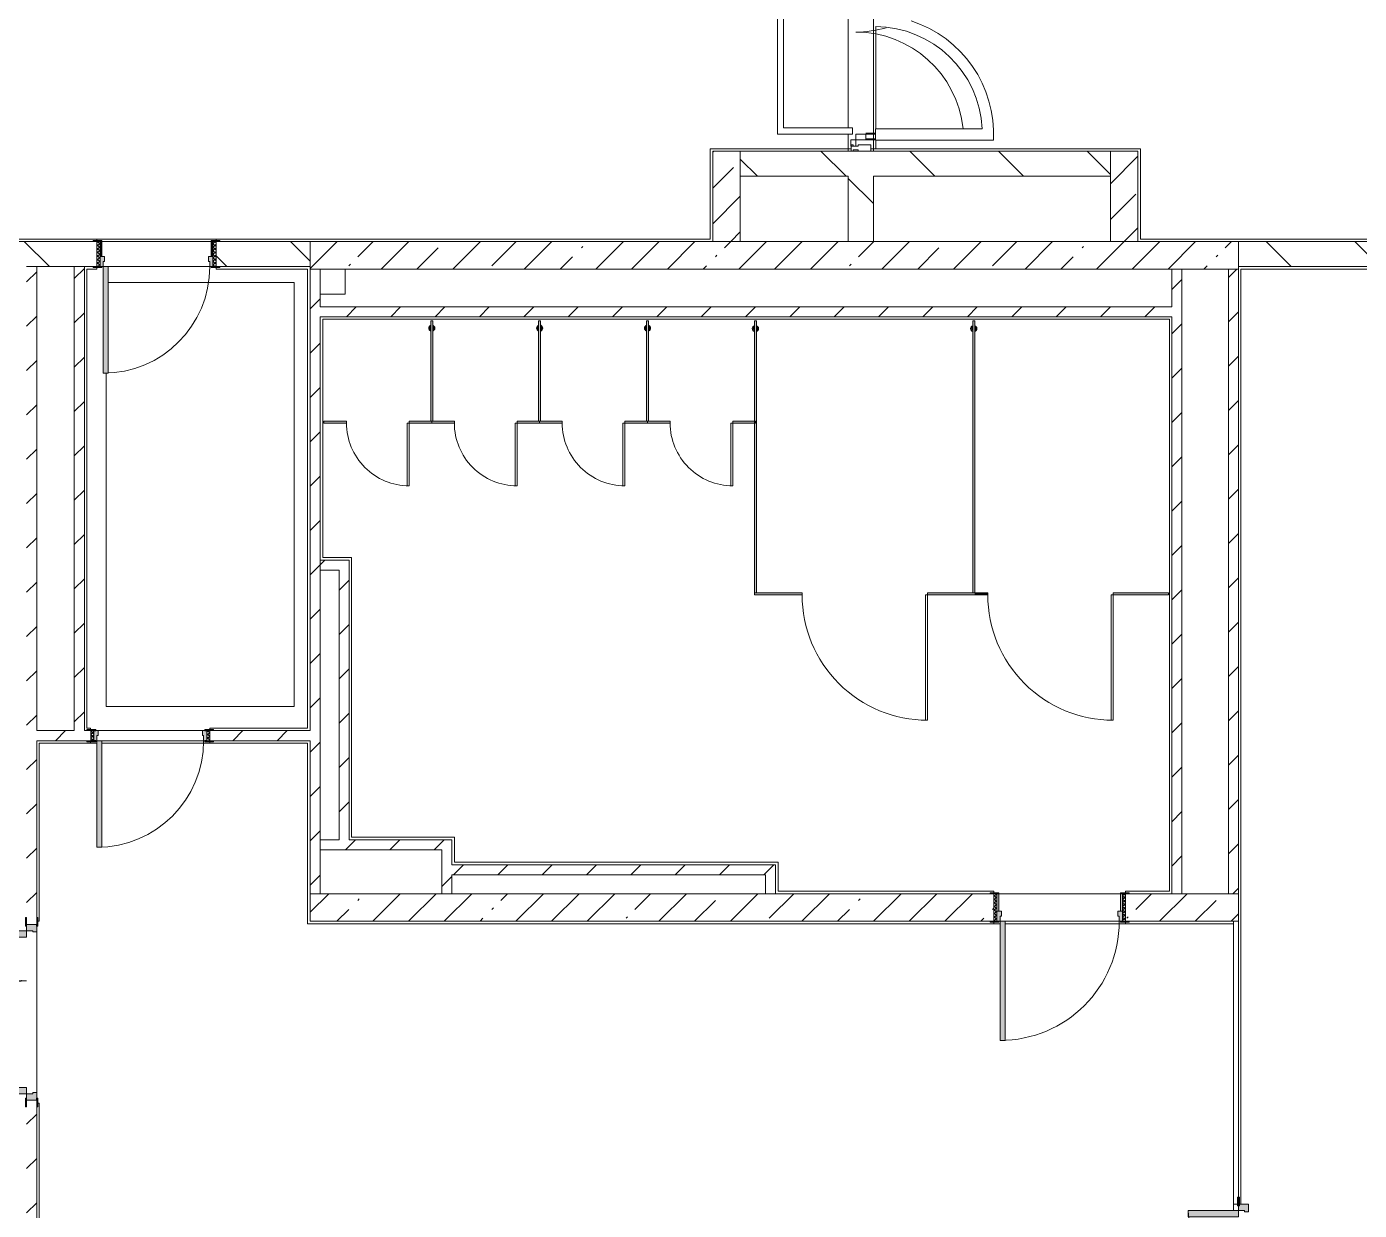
# Model space of a CAD drawing. Header units: millimetres. Extents: x -3724 to 231642, y -8553 to 29017.
# Drawn here: x 171654 to 182278, y 2875 to 12313 of the extents above; entities that cross this region are included whole.
import ezdxf

# ---------------------------------------------------------------- set-up
doc = ezdxf.new("R2010")
doc.units = ezdxf.units.MM
for name, color, linetype, lineweight in [('A-DETL-2', 7, 'Continuous', 5), ('A-DOOR-4', 7, 'Continuous', 5), ('A-GENM-1', 7, 'Continuous', 5), ('A-GLAZ-CWMG-2', 7, 'Continuous', 5), ('A-WALL', 7, 'Continuous', 9), ('I-WALL-3', 7, 'Continuous', 5)]:
    doc.layers.add(name, color=color, linetype=linetype, lineweight=lineweight)
for name, color, linetype, lineweight, true_color in [('A-DETL-GENF-5', 7, 'Continuous', 5, 0xaaaaaa), ('A-DOOR-2', 7, 'Continuous', 5, 0xaaaaaa), ('A-DOOR-3', 7, 'Continuous', 5, 0xe2e2e2), ('A-DOOR-FRAM-3', 7, 'Continuous', 5, 0xe2e2e2), ('A-DOOR-FRAM-4', 7, 'Continuous', 5, 0xaaaaaa), ('A-FLOR-1', 7, 'Continuous', 5, 0xaaaaaa), ('A-GENM-2', 7, 'Continuous', 5, 0xe2ddcd)]:
    doc.layers.add(name, color=color, linetype=linetype, lineweight=lineweight, true_color=true_color)
pattern_1 = [(45, (79704.28, 0), (-176.7767, 176.7767), [])]
pattern_2 = [(135, (79704.3, 0), (-353.5534, -353.5534), [])]
pattern_3 = [(45, (79704.28, 0), (-285.1231, 285.1231), []), (45, (79989.4, 0), (-285.1231, 285.1231), [504.031, -100.806, 16.764, -84.042])]

# ---------------------------------------------------------------- blocks, each defined once
blk = doc.blocks.new('110_Дверь_СКБ_1Ст_Внутренняя1 - Д-8 950x2100h_охрана-31784688-1_3_1_птичка')
at = {"layer": 'A-DOOR-2'}
h = blk.add_hatch(dxfattribs=at)
h.set_pattern_fill('FP_61', color=256, style=0, pattern_type=2)
h.set_pattern_definition([(135, (1826.41, 164.685), (-14.14214, -14.14214), []), (225, (1826.41, 164.685), (14.14214, -14.14214), [])])
h.paths.add_polyline_path([(487.5, 100), (462.5, 100), (462.5, -100), (487.5, -100)])
at = {"layer": 'A-DOOR-3'}
h = blk.add_hatch(color=256, dxfattribs=at)
h.paths.add_polyline_path([(-422.5, 100), (-437.5, 100), (-437.5, 20), (-402.5, 20), (-402.5, 60), (-412.5, 60), (-412.5, 100)])
h.paths.add_polyline_path([(462.5, 100), (437.5, 100), (437.5, 60), (427.5, 60), (427.5, 20), (462.5, 20)])
at = {"layer": 'A-DOOR-FRAM-3'}
for points in [[(397.5, 950), (397.5, 100), (437.5, 100), (437.5, 950)], [(-451.5, 108), (-492.5, 108), (-492.5, 100), (-422.5, 100), (-422.5, 108), (-442.5, 108)], [(462.5, 108), (447.5, 108), (447.5, 100), (517.5, 100), (517.5, 108), (467.5, 108)], [(-437.5, 20), (-437.5, -100), (-422.5, -100), (-422.5, 20)], [(447.5, 20), (447.5, -100), (462.5, -100), (462.5, 20)], [(-451.5, -100), (-492.5, -100), (-492.5, -108), (-422.5, -108), (-422.5, -100), (-437.5, -100)], [(487.5, -100), (447.5, -100), (447.5, -108), (517.5, -108), (517.5, -100)]]:
    blk.add_hatch(color=256, dxfattribs=at).paths.add_polyline_path(points)
at = {"layer": 'A-DOOR-FRAM-4'}
h = blk.add_hatch(dxfattribs=at)
h.set_pattern_fill('FP_62', color=256, style=0, pattern_type=2)
h.set_pattern_definition([(45, (-296.384, 164.685), (-14.1421, 14.1421), []), (135, (-296.384, 164.685), (-14.1421, -14.1421), [])])
h.paths.add_polyline_path([(-458.5, 100), (-462.5, 100), (-462.5, -100), (-437.5, -100), (-437.5, 100), (-451.5, 100)])
at = {"layer": 'A-DOOR-2'}
for p, q in [((437.5, 950), (397.5, 950)), ((397.5, 950), (397.5, 100)), ((437.5, 100), (437.5, 950)), ((397.5, 100), (437.5, 100))]:
    blk.add_line(p, q, dxfattribs=at)
blk.add_arc((437.5, 100), 850, 90, 180, dxfattribs=at)
at = {"layer": 'A-DOOR-FRAM-4'}
for p, q in [((-422.5, 108), (-492.5, 108)), ((-492.5, 108), (-492.5, 100)), ((-422.5, 100), (-422.5, 108)), ((517.5, 108), (447.5, 108)), ((447.5, 108), (447.5, 100)), ((517.5, 100), (517.5, 108)), ((-492.5, 100), (-422.5, 100)), ((-437.5, 100), (-462.5, 100)), ((-462.5, 100), (-462.5, -100)), ((-412.5, 100), (-437.5, 100)), ((-437.5, 100), (-437.5, 20)), ((-437.5, -100), (-437.5, 100)), ((-422.5, 100), (-437.5, 100)), ((-437.5, 100), (-437.5, 99)), ((-437.5, 99), (-422.5, 99)), ((-437.5, 20), (-402.5, 20)), ((-422.5, 20), (-437.5, 20)), ((-437.5, 20), (-437.5, -100)), ((-422.5, 99), (-422.5, 100)), ((-422.5, -100), (-422.5, 20)), ((-412.5, 60), (-412.5, 100)), ((-402.5, 60), (-412.5, 60)), ((-402.5, 20), (-402.5, 60)), ((437.5, 60), (427.5, 60)), ((427.5, 60), (427.5, 20)), ((427.5, 20), (462.5, 20)), ((437.5, 100), (437.5, 60)), ((462.5, 100), (437.5, 100)), ((462.5, 100), (447.5, 100)), ((447.5, 100), (447.5, 99)), ((447.5, 100), (517.5, 100)), ((447.5, 99), (462.5, 99)), ((462.5, 20), (447.5, 20)), ((447.5, 20), (447.5, -100)), ((462.5, 20), (462.5, 100)), ((487.5, 100), (462.5, 100)), ((462.5, 100), (462.5, -100)), ((462.5, 99), (462.5, 100)), ((462.5, -100), (462.5, 20)), ((487.5, -100), (487.5, 100)), ((-422.5, -100), (-492.5, -100)), ((-492.5, -100), (-492.5, -108)), ((-462.5, -100), (-437.5, -100)), ((-437.5, -100), (-422.5, -100)), ((-422.5, -108), (-422.5, -100)), ((447.5, -100), (462.5, -100)), ((517.5, -100), (447.5, -100)), ((447.5, -100), (447.5, -108)), ((462.5, -100), (487.5, -100)), ((517.5, -108), (517.5, -100)), ((-492.5, -108), (-422.5, -108)), ((447.5, -108), (517.5, -108))]:
    blk.add_line(p, q, dxfattribs=at)
blk = doc.blocks.new('110_Дверь_СКБ_1Ст_Внутренняя1 - Д-8 950x2100h_охрана-32224770-1_3_1_птичка')
at = {"layer": 'A-DOOR-2'}
h = blk.add_hatch(dxfattribs=at)
h.set_pattern_fill('FP_63', color=256, style=0, pattern_type=2)
h.set_pattern_definition([(135, (1826.41, 104.685), (-14.14214, -14.14214), []), (225, (1826.41, 104.685), (14.14214, -14.14214), [])])
h.paths.add_polyline_path([(487, 40), (462, 40), (462, -40), (487, -40), (487, 40)])
at = {"layer": 'A-DOOR-3'}
h = blk.add_hatch(color=256, dxfattribs=at)
h.paths.add_polyline_path([(-438, 40), (-438, -40), (-403, -40), (-403, 0), (-413, 0), (-413, 40), (-423, 40)])
h.paths.add_polyline_path([(462, 40), (437, 40), (437, 0), (427, 0), (427, -40), (462, -40)])
at = {"layer": 'A-DOOR-FRAM-3'}
for points in [[(397, 890), (397, 40), (437, 40), (437, 890)], [(-493, 48), (-493, 40), (-423, 44), (-423, 48), (-463, 48)], [(462, 48), (447, 48), (447, 40), (517, 40), (517, 48), (467, 48)], [(-438, -40), (-493, -40), (-493, -48), (-423, -48), (-423, -40)], [(487, -40), (447, -40), (447, -48), (517, -48), (517, -40), (487, -40)]]:
    blk.add_hatch(color=256, dxfattribs=at).paths.add_polyline_path(points)
at = {"layer": 'A-DOOR-FRAM-4'}
h = blk.add_hatch(dxfattribs=at)
h.set_pattern_fill('FP_64', color=256, style=0, pattern_type=2)
h.set_pattern_definition([(45, (-296.384, 104.685), (-14.1421, 14.1421), []), (135, (-296.384, 104.685), (-14.1421, -14.1421), [])])
h.paths.add_polyline_path([(-438, 40), (-463, 40), (-463, -40), (-438, -40)])
at = {"layer": 'A-DOOR-2'}
for p, q in [((437, 890), (397, 890)), ((397, 890), (397, 40)), ((437, 40), (437, 890)), ((397, 40), (437, 40))]:
    blk.add_line(p, q, dxfattribs=at)
blk.add_arc((437, 40), 850, 90, 180, dxfattribs=at)
at = {"layer": 'A-DOOR-FRAM-4'}
for p, q in [((-423, 48), (-493, 48)), ((-493, 48), (-493, 40)), ((-493, 40), (-423, 40)), ((-438, 40), (-463, 40)), ((-463, 40), (-463, -40)), ((-413, 40), (-438, 40)), ((-438, 40), (-438, -40)), ((-438, -40), (-438, 40)), ((-423, 40), (-438, 40)), ((-438, 40), (-438, 39)), ((-438, 39), (-423, 39)), ((-423, 40), (-423, 48)), ((-423, 39), (-423, 40)), ((-413, 0), (-413, 40)), ((-403, 0), (-413, 0)), ((-403, -40), (-403, 0)), ((437, 0), (427, 0)), ((427, 0), (427, -40)), ((437, 40), (437, 0)), ((462, 40), (437, 40)), ((517, 48), (447, 48)), ((447, 48), (447, 40)), ((462, 40), (447, 40)), ((447, 40), (447, 39)), ((447, 40), (517, 40)), ((447, 39), (462, 39)), ((462, -40), (462, 40)), ((487, 40), (462, 40)), ((462, 40), (462, -40)), ((462, 39), (462, 40)), ((487, -40), (487, 40)), ((517, 40), (517, 48)), ((-423, -40), (-493, -40)), ((-493, -40), (-493, -48)), ((-493, -48), (-423, -48)), ((-463, -40), (-438, -40)), ((-423, -39), (-438, -39)), ((-438, -39), (-438, -40)), ((-438, -40), (-403, -40)), ((-438, -40), (-423, -40)), ((-423, -40), (-423, -39)), ((-423, -48), (-423, -40)), ((427, -40), (462, -40)), ((462, -39), (447, -39)), ((447, -39), (447, -40)), ((447, -40), (462, -40)), ((517, -40), (447, -40)), ((447, -40), (447, -48)), ((447, -48), (517, -48)), ((462, -40), (462, -39)), ((462, -40), (487, -40)), ((517, -48), (517, -40))]:
    blk.add_line(p, q, dxfattribs=at)
blk = doc.blocks.new('110_Дверь_СКБ_1Ст_Внутренняя1 - Д-7а_л__950x2100h_Туалет-32220591-1_3_1_птичка')
at = {"layer": 'A-DOOR-2'}
h = blk.add_hatch(dxfattribs=at)
h.set_pattern_fill('FP_140', color=256, style=0, pattern_type=2)
h.set_pattern_definition([(135, (1776.41, 174.685), (-14.14214, -14.14214), []), (225, (1776.41, 174.685), (14.14214, -14.14214), [])])
h.paths.add_polyline_path([(537.5, 110), (512.5, 110), (512.5, -110), (537.5, -110)])
at = {"layer": 'A-DOOR-3'}
h = blk.add_hatch(color=256, dxfattribs=at)
h.paths.add_polyline_path([(-487.5, 110), (-487.5, 30), (-452.5, 30), (-452.5, 70), (-462.5, 70), (-462.5, 110), (-472.5, 110)])
h.paths.add_polyline_path([(497.5, 110), (487.5, 110), (487.5, 70), (477.5, 70), (477.5, 30), (512.5, 30), (512.5, 110)])
at = {"layer": 'A-DOOR-FRAM-3'}
for points in [[(447.5, 1060), (447.5, 110), (487.5, 112), (487.5, 1060)], [(-499, 118), (-542.5, 118), (-542.5, 110), (-472.5, 110), (-472.5, 118), (-492.5, 118)], [(567.5, 118), (497.5, 118), (497.5, 110), (567.5, 110)], [(-487.5, 30), (-487.5, -110), (-472.5, -110), (-472.5, 30)], [(497.5, 30), (497.5, -110), (512.5, -110), (512.5, 30)], [(-542.5, -110), (-542.5, -118), (-472.5, -118), (-472.5, -110), (-512.5, -110)], [(567.5, -110), (497.5, -110), (497.5, -118), (567.5, -118)]]:
    blk.add_hatch(color=256, dxfattribs=at).paths.add_polyline_path(points)
at = {"layer": 'A-DOOR-FRAM-4'}
h = blk.add_hatch(dxfattribs=at)
h.set_pattern_fill('FP_141', color=256, style=0, pattern_type=2)
h.set_pattern_definition([(45, (-346.384, 174.685), (-14.1421, 14.1421), []), (135, (-346.384, 174.685), (-14.1421, -14.1421), [])])
h.paths.add_polyline_path([(-512.5, 110), (-512.5, -110), (-487.5, -110), (-487.5, 110)])
at = {"layer": 'A-DOOR-2'}
for p, q in [((487.5, 1060), (447.5, 1060)), ((447.5, 1060), (447.5, 110)), ((487.5, 110), (487.5, 1060)), ((447.5, 110), (487.5, 110))]:
    blk.add_line(p, q, dxfattribs=at)
blk.add_arc((487.5, 110), 950, 90, 180, dxfattribs=at)
at = {"layer": 'A-DOOR-FRAM-4'}
for p, q in [((-472.5, 118), (-542.5, 118)), ((-542.5, 118), (-542.5, 110)), ((-542.5, 110), (-472.5, 110)), ((-487.5, 110), (-512.5, 110)), ((-512.5, 110), (-512.5, -110)), ((-462.5, 110), (-487.5, 110)), ((-487.5, 110), (-487.5, 30)), ((-487.5, -110), (-487.5, 110)), ((-472.5, 110), (-487.5, 110)), ((-487.5, 110), (-487.5, 109)), ((-487.5, 109), (-472.5, 109)), ((-472.5, 110), (-472.5, 118)), ((-472.5, 109), (-472.5, 110)), ((-462.5, 70), (-462.5, 110)), ((487.5, 110), (487.5, 70)), ((512.5, 110), (487.5, 110)), ((567.5, 118), (497.5, 118)), ((497.5, 118), (497.5, 110)), ((512.5, 110), (497.5, 110)), ((497.5, 110), (497.5, 109)), ((497.5, 110), (567.5, 110)), ((497.5, 109), (512.5, 109)), ((512.5, 30), (512.5, 110)), ((537.5, 110), (512.5, 110)), ((512.5, 110), (512.5, -110)), ((512.5, 109), (512.5, 110)), ((537.5, -110), (537.5, 110)), ((567.5, 110), (567.5, 118)), ((-487.5, 30), (-452.5, 30)), ((-472.5, 30), (-487.5, 30)), ((-487.5, 30), (-487.5, -110)), ((-472.5, -110), (-472.5, 30)), ((-452.5, 70), (-462.5, 70)), ((-452.5, 30), (-452.5, 70)), ((487.5, 70), (477.5, 70)), ((477.5, 70), (477.5, 30)), ((477.5, 30), (512.5, 30)), ((512.5, 30), (497.5, 30)), ((497.5, 30), (497.5, -110)), ((512.5, -110), (512.5, 30)), ((-472.5, -110), (-542.5, -110)), ((-542.5, -110), (-542.5, -118)), ((-542.5, -118), (-472.5, -118)), ((-512.5, -110), (-487.5, -110)), ((-487.5, -110), (-472.5, -110)), ((-472.5, -118), (-472.5, -110)), ((497.5, -110), (512.5, -110)), ((567.5, -110), (497.5, -110)), ((497.5, -110), (497.5, -118)), ((497.5, -118), (567.5, -118)), ((512.5, -110), (537.5, -110)), ((567.5, -118), (567.5, -110))]:
    blk.add_line(p, q, dxfattribs=at)
blk = doc.blocks.new('110_Дверь_СКБ_2Ст - Д-5_п_ Из игровой в коридор-32215844-1_3_1_птичка')
at = {"layer": 'A-DOOR-3'}
for points in [[(-638, 54), (-638, 40), (-588, 40), (-588, 940), (-638, 940), (-638, 60)], [(612, 58), (612, 40), (662, 43), (662, 440), (612, 440), (612, 60)]]:
    blk.add_hatch(color=256, dxfattribs=at).paths.add_polyline_path(points)
h = blk.add_hatch(color=256, dxfattribs=at)
h.paths.add_polyline_path([(-688, -40), (-628, -40), (-628, -10), (-638, -10), (-638, 40), (-688, 40)])
h.paths.add_polyline_path([(652, -10), (652, -40), (712, -40), (712, 40), (662, 40), (662, -10)])
at = {"layer": 'A-DOOR-FRAM-3'}
for points in [[(-742, 40), (-672, 40), (-672, 48), (-742, 48)], [(698, 48), (698, 40), (768, 40), (768, 48), (712, 48)], [(-742, -48), (-672, -48), (-672, -40), (-742, -40)], [(698, -48), (698, -48), (768, -48), (768, -40), (698, -40)]]:
    blk.add_hatch(color=256, dxfattribs=at).paths.add_polyline_path(points)
at = {"layer": 'A-DOOR-2'}
for p, q in [((-638, 940), (-638, 40)), ((-588, 940), (-638, 940)), ((-588, 40), (-588, 940)), ((662, 440), (612, 440)), ((612, 440), (612, 40)), ((662, 40), (662, 440)), ((-638, 40), (-588, 40)), ((612, 40), (662, 40))]:
    blk.add_line(p, q, dxfattribs=at)
for centre, radius, start, end in [((-638, 40), 900, 0, 90), ((662, 40), 400, 90, 180)]:
    blk.add_arc(centre, radius, start, end, dxfattribs=at)
at = {"layer": 'A-DOOR-FRAM-4'}
for p, q in [((-672, 48), (-742, 48)), ((-742, 48), (-742, 40)), ((-742, 40), (-672, 40)), ((-638, 40), (-688, 40)), ((-688, 40), (-688, -40)), ((-672, 40), (-672, 48)), ((-638, -10), (-638, 40)), ((662, 40), (662, -10)), ((712, 40), (662, 40)), ((768, 48), (698, 48)), ((698, 48), (698, 40)), ((698, 40), (768, 40)), ((712, -40), (712, 40)), ((768, 40), (768, 48)), ((-672, -40), (-742, -40)), ((-742, -40), (-742, -48)), ((-742, -48), (-672, -48)), ((-688, -40), (-628, -40)), ((-672, -39), (-688, -39)), ((-688, -39), (-688, -40)), ((-688, -40), (-672, -40)), ((-672, -40), (-672, -39)), ((-672, -48), (-672, -40)), ((-628, -10), (-638, -10)), ((-628, -40), (-628, -10)), ((662, -10), (652, -10)), ((652, -10), (652, -40)), ((652, -40), (712, -40)), ((712, -39), (698, -39)), ((698, -39), (698, -40)), ((698, -40), (712, -40)), ((768, -40), (698, -40)), ((698, -40), (698, -48)), ((698, -48), (768, -48)), ((712, -40), (712, -39)), ((768, -48), (768, -40))]:
    blk.add_line(p, q, dxfattribs=at)
blk = doc.blocks.new('131_Сантехническая перегородка 7 - СП-1-30858579-1_3_1_птичка')
at = {"layer": 'A-GENM-2'}
blk.add_hatch(color=256, dxfattribs=at).paths.add_polyline_path([(2166, 8), (-4, 8), (-4, -8), (2166, -8)])
at = {"layer": 'A-GENM-1'}
for p, q in [((2166, 8), (-4, 8)), ((-4, 8), (-4, -8)), ((2166, -8), (2166, 8)), ((-4, -8), (2166, -8))]:
    blk.add_line(p, q, dxfattribs=at)
at = {"layer": 'A-GENM-1', "flags": 128}
for points in [[(71, 8), (71, 9), (71, 9), (70, 9), (70, 10), (70, 10), (69, 11), (69, 11), (68, 12), (68, 12), (67, 12), (67, 13), (66, 13), (66, 13), (65, 14), (65, 14), (64, 14), (64, 14), (63, 14), (62, 15), (62, 15), (61, 15), (61, 15), (60, 15), (59, 15), (59, 15), (58, 15), (58, 15), (57, 15), (56, 15), (56, 15), (55, 15), (55, 15), (54, 14), (54, 14), (53, 14), (52, 14), (52, 13), (51, 13), (51, 13), (50, 13), (50, 12), (49, 12), (49, 11), (48, 11), (48, 11), (48, 10), (47, 10), (47, 9), (46, 9), (46, 8), (46, 8)], [(46, -8), (46, -9), (47, -9), (47, -9), (47, -10), (48, -10), (48, -11), (49, -11), (49, -12), (50, -12), (50, -12), (51, -13), (51, -13), (52, -13), (52, -14), (53, -14), (53, -14), (54, -14), (54, -14), (55, -15), (56, -15), (56, -15), (57, -15), (57, -15), (58, -15), (59, -15), (59, -15), (60, -15), (60, -15), (61, -15), (62, -15), (62, -15), (63, -15), (63, -14), (64, -14), (64, -14), (65, -14), (66, -13), (66, -13), (67, -13), (67, -13), (68, -12), (68, -12), (69, -11), (69, -11), (69, -11), (70, -10), (70, -10), (71, -9), (71, -9), (71, -8), (71, -8)]]:
    blk.add_lwpolyline(points, dxfattribs=at)
at = {"layer": 'A-GENM-1'}
for radius, start, end in [(24.6, 19.9113, 160.0887), (17.6, 45, 135), (17.6, 45, 135), (15.1, 45, 135), (24.6, 199.9113, 340.0887), (17.6, 225, 315), (17.6, 225, 315), (15.1, 225, 315)]:
    blk.add_arc((59, 0), radius, start, end, dxfattribs=at)
blk = doc.blocks.new('131_Сантехническая перегородка 6 - СП-1-30839354-1_3_1_птичка')
at = {"layer": 'A-GENM-2'}
blk.add_hatch(color=256, dxfattribs=at).paths.add_polyline_path([(800, 8), (0, 8), (0, -8), (800, -8)])
at = {"layer": 'A-GENM-1'}
for p, q in [((800, 8), (0, 8)), ((0, 8), (0, -8)), ((800, -8), (800, 8)), ((0, -8), (800, -8))]:
    blk.add_line(p, q, dxfattribs=at)
at = {"layer": 'A-GENM-1', "flags": 128}
for points in [[(71, 8), (71, 9), (71, 9), (70, 9), (70, 10), (70, 10), (69, 11), (69, 11), (68, 12), (68, 12), (67, 12), (67, 13), (66, 13), (66, 13), (65, 14), (65, 14), (64, 14), (64, 14), (63, 14), (62, 15), (62, 15), (61, 15), (61, 15), (60, 15), (59, 15), (59, 15), (58, 15), (58, 15), (57, 15), (56, 15), (56, 15), (55, 15), (55, 15), (54, 14), (54, 14), (53, 14), (52, 14), (52, 13), (51, 13), (51, 13), (50, 13), (50, 12), (49, 12), (49, 11), (48, 11), (48, 11), (48, 10), (47, 10), (47, 9), (46, 9), (46, 8), (46, 8)], [(46, -8), (46, -9), (47, -9), (47, -9), (47, -10), (48, -10), (48, -11), (49, -11), (49, -12), (50, -12), (50, -12), (51, -13), (51, -13), (52, -13), (52, -14), (53, -14), (53, -14), (54, -14), (54, -14), (55, -15), (56, -15), (56, -15), (57, -15), (57, -15), (58, -15), (59, -15), (59, -15), (60, -15), (60, -15), (61, -15), (62, -15), (62, -15), (63, -15), (63, -14), (64, -14), (64, -14), (65, -14), (66, -13), (66, -13), (67, -13), (67, -13), (68, -12), (68, -12), (69, -11), (69, -11), (69, -11), (70, -10), (70, -10), (71, -9), (71, -9), (71, -8), (71, -8)]]:
    blk.add_lwpolyline(points, dxfattribs=at)
at = {"layer": 'A-GENM-1'}
for radius, start, end in [(24.6, 19.9113, 160.0887), (17.6, 45, 135), (17.6, 45, 135), (15.1, 45, 135), (24.6, 199.9113, 340.0887), (17.6, 225, 315), (17.6, 225, 315), (15.1, 225, 315)]:
    blk.add_arc((59, 0), radius, start, end, dxfattribs=at)
blk = doc.blocks.new('131_Сантехническая перегородка_Дверь МГН - СД-1-30883454-1_3_1_птичка')
at = {"layer": 'A-GENM-2'}
for points in [[(-350.5, 8), (-370, 8), (-366.5, -8), (10, -8), (10, 8), (-335.4, 8)], [(1390, 8), (1010, 8), (1010, -8), (1390, -8)]]:
    blk.add_hatch(color=256, dxfattribs=at).paths.add_polyline_path(points)
at = {"layer": 'A-DOOR-4'}
for p, q in [((10, 1008), (26, 1008)), ((10, 8), (10, 1008)), ((26, 8), (26, 1008)), ((10, 8), (26, 8))]:
    blk.add_line(p, q, dxfattribs=at)
blk.add_arc((10, 8), 1000, 360, 90, dxfattribs=at)
at = {"layer": 'A-GENM-1'}
for p, q in [((10, 8), (-370, 8)), ((-370, 8), (-370, -8)), ((10, -8), (10, 8)), ((1390, 8), (1010, 8)), ((1010, 8), (1010, -8)), ((1390, -8), (1390, 8)), ((-370, -8), (10, -8)), ((1010, -8), (1390, -8))]:
    blk.add_line(p, q, dxfattribs=at)
blk = doc.blocks.new('131_Сантехническая перегородка_Дверь 5 - СД-1-30835617-1_3_1_птичка')
at = {"layer": 'A-GENM-2'}
for points in [[(250, 8), (70, 8), (70, -8), (250, -8)], [(750, 8), (750, -8), (930, -8), (930, 8), (839, 8)]]:
    blk.add_hatch(color=256, dxfattribs=at).paths.add_polyline_path(points)
at = {"layer": 'A-DOOR-4'}
for p, q in [((266, 508), (250, 508)), ((250, 8), (250, 508)), ((266, 8), (266, 508)), ((266, 8), (250, 8))]:
    blk.add_line(p, q, dxfattribs=at)
blk.add_arc((250, 8), 500, 360, 90, dxfattribs=at)
at = {"layer": 'A-GENM-1'}
for p, q in [((250, 8), (70, 8)), ((70, 8), (70, -8)), ((250, -8), (250, 8)), ((930, 8), (750, 8)), ((750, 8), (750, -8)), ((930, -8), (930, 8)), ((70, -8), (250, -8)), ((750, -8), (930, -8))]:
    blk.add_line(p, q, dxfattribs=at)
blk = doc.blocks.new('110_Дверь_СКБ_2Ст - Д-5_п__в составе перегородки _не входит в спец__-32680960-1_3_1_птичка')
at = {"layer": 'A-DOOR-3'}
for points in [[(-638, 0), (-588, 0), (-588, 901), (-638, 901), (-638, 40)], [(612, 401), (612, 0), (662, 0), (662, 401)]]:
    blk.add_hatch(color=256, dxfattribs=at).paths.add_polyline_path(points)
h = blk.add_hatch(color=256, dxfattribs=at)
h.paths.add_polyline_path([(-688, 0), (-688, -79), (-628, -79), (-628, -49), (-638, -49), (-638, 0)])
h.paths.add_polyline_path([(652, -59), (652, -79), (712, -79), (712, 0), (662, 0), (662, -49), (652, -49)])
at = {"layer": 'A-DOOR-FRAM-3'}
for points in [[(-743, 0), (-672, 0), (-672, 8), (-743, 3)], [(698, 0), (768, 0), (768, 8), (698, 8)], [(-743, -9), (-688, -9), (-688, -1), (-743, -1)], [(712, -9), (768, -9), (768, -1), (712, -1)]]:
    blk.add_hatch(color=256, dxfattribs=at).paths.add_polyline_path(points)
at = {"layer": 'A-DOOR-2'}
for p, q in [((-638, 901), (-638, 0)), ((-588, 901), (-638, 901)), ((-588, 0), (-588, 901)), ((662, 401), (612, 401)), ((612, 401), (612, 0)), ((662, 0), (662, 401)), ((-638, 0), (-588, 0)), ((612, 0), (662, 0))]:
    blk.add_line(p, q, dxfattribs=at)
for centre, radius, start, end in [((-638, 0), 900, 0, 90), ((662, 0), 400, 90, 180)]:
    blk.add_arc(centre, radius, start, end, dxfattribs=at)
at = {"layer": 'A-DOOR-FRAM-4'}
for p, q in [((-672, 8), (-743, 8)), ((-743, 8), (-743, 0)), ((-743, 0), (-672, 0)), ((-638, 0), (-688, 0)), ((-688, 0), (-688, -79)), ((-672, 0), (-688, 0)), ((-688, 0), (-688, -1)), ((-672, 0), (-672, 8)), ((-672, -1), (-672, 0)), ((-638, -49), (-638, 0)), ((662, 0), (662, -49)), ((712, 0), (662, 0)), ((768, 8), (698, 8)), ((698, 8), (698, 0)), ((712, 0), (698, 0)), ((698, 0), (698, -1)), ((698, 0), (768, 0)), ((712, -79), (712, 0)), ((712, -1), (712, 0)), ((768, 0), (768, 8)), ((-672, -1), (-743, -1)), ((-743, -1), (-743, -9)), ((-743, -9), (-672, -9)), ((-688, -79), (-628, -79)), ((-688, -1), (-672, -1)), ((-672, -9), (-672, -1)), ((-628, -49), (-638, -49)), ((-628, -79), (-628, -49)), ((662, -49), (652, -49)), ((652, -49), (652, -79)), ((652, -79), (712, -79)), ((698, -1), (712, -1)), ((768, -1), (698, -1)), ((698, -1), (698, -9)), ((698, -9), (768, -9)), ((768, -9), (768, -1))]:
    blk.add_line(p, q, dxfattribs=at)
blk = doc.blocks.new('131_Сантехническая перегородка_Дверь 5 - СД-1-V270-1_3_1_птичка')
at = {"layer": 'A-GENM-2'}
for points in [[(250, 8), (78, 8), (78, -8), (250, -8)], [(922, 8), (750, 8), (750, -8), (930, -8), (930, 8)]]:
    blk.add_hatch(color=256, dxfattribs=at).paths.add_polyline_path(points)
at = {"layer": 'A-DOOR-4'}
for p, q in [((266, 508), (250, 508)), ((250, 8), (250, 508)), ((266, 8), (266, 508)), ((266, 8), (250, 8))]:
    blk.add_line(p, q, dxfattribs=at)
blk.add_arc((250, 8), 500, 360, 90, dxfattribs=at)
at = {"layer": 'A-GENM-1'}
for p, q in [((250, 8), (70, 8)), ((70, 8), (70, -8)), ((250, -8), (250, 8)), ((930, 8), (750, 8)), ((750, 8), (750, -8)), ((930, -8), (930, 8)), ((70, -8), (250, -8)), ((750, -8), (930, -8))]:
    blk.add_line(p, q, dxfattribs=at)
blk = doc.blocks.new('131_Сантехническая перегородка_Дверь МГН 2 - СД-1-30897608-1_3_1_птичка')
at = {"layer": 'A-GENM-2'}
for points in [[(-270, 8), (-430, 8), (-430, -8), (10, -8), (10, 8)], [(1010, 8), (1010, -8), (1110, -8), (1110, 8)]]:
    blk.add_hatch(color=256, dxfattribs=at).paths.add_polyline_path(points)
at = {"layer": 'A-DOOR-4'}
for p, q in [((10, 1008), (26, 1008)), ((10, 8), (10, 1008)), ((26, 8), (26, 1008)), ((10, 8), (26, 8))]:
    blk.add_line(p, q, dxfattribs=at)
blk.add_arc((10, 8), 1000, 360, 90, dxfattribs=at)
at = {"layer": 'A-GENM-1'}
for p, q in [((10, 8), (-430, 8)), ((-430, 8), (-430, -8)), ((10, -8), (10, 8)), ((1110, 8), (1010, 8)), ((1010, 8), (1010, -8)), ((1110, -8), (1110, 8)), ((-430, -8), (10, -8)), ((1010, -8), (1110, -8))]:
    blk.add_line(p, q, dxfattribs=at)
blk = doc.blocks.new('Дверь_Витражная_остекление_ - ВВ-7 остекление-32349468-1_3_1_птичка')
at = {"layer": 'A-DETL-GENF-5'}
for p, q in [((-815, -20), (-860, -20)), ((-860, -177), (-860, -20)), ((-815, -20), (-860, -20)), ((-860, -20), (-860, -177)), ((-860, -100), (-815, -100)), ((-850, -177), (-850, -100)), ((-815, -177), (-815, -20)), ((-815, -177), (-815, -20)), ((-806, -177), (-806, -100)), ((856, -800), (856, -100)), ((865, -880), (865, -20)), ((865, -20), (865, -880)), ((900, -100), (865, -100)), ((900, -800), (900, -140)), ((910, -880), (910, -140)), ((910, -880), (910, -140)), ((910, -800), (865, -800)), ((910, -880), (865, -880)), ((865, -880), (910, -880))]:
    blk.add_line(p, q, dxfattribs=at)
at = {"layer": 'A-DOOR-2'}
for p, q in [((-910, 20), (-860, 20)), ((-910, -20), (-910, 20)), ((-860, 20), (-860, -20)), ((860, 20), (910, 20)), ((860, -20), (860, 20)), ((910, 20), (910, -20)), ((-860, -20), (-910, -20)), ((-860, -177), (-860, -20)), ((860, -880), (860, -20)), ((910, -20), (860, -20))]:
    blk.add_line(p, q, dxfattribs=at)
for centre, start, end in [((-860, -20), 275.9846, 0), ((860, -20), 180, 196.2865), ((860, -20), 225.3923, 270)]:
    blk.add_arc(centre, 860, start, end, dxfattribs=at)
blk = doc.blocks.new('Прямоугольный импост - Импост структурный с накладкой - 160мм Темный-V285-1_3_1_птичка')
at = {"layer": 'A-GLAZ-CWMG-2'}
for p, q in [((-50, 0), (-50, 17)), ((-50, 17), (0, 17)), ((-40, 0), (-50, 0)), ((-40, -40), (-40, 0)), ((0, 0), (-10, 0)), ((-10, 0), (-10, -40)), ((0, 17), (0, 0)), ((-50, -140), (-50, -40)), ((-50, -40), (-40, -40)), ((-10, -40), (0, -40)), ((0, -40), (0, -140)), ((0, -140), (-50, -140))]:
    blk.add_line(p, q, dxfattribs=at)

msp = doc.modelspace()

# ---------------------------------------------------------------- hatches: boundary and pattern name
at = {"layer": 'I-WALL-3'}
h = msp.add_hatch(dxfattribs=at)
h.set_pattern_fill('FP_136', color=256, style=0, pattern_type=2)
h.set_pattern_definition(pattern_2)
h.paths.add_polyline_path([(178204.3, 10600), (178404.3, 10600), (178404.3, 11320), (178204.3, 11320), (178204.3, 10613.7)])
h.paths.add_polyline_path([(178320.7, 13220), (178404.3, 13220), (178404.3, 13400), (178204.3, 13400), (178204.3, 13220)])
h = msp.add_hatch(dxfattribs=at)
h.set_pattern_fill('FP_118', color=256, style=0, pattern_type=2)
h.set_pattern_definition(pattern_3)
h.paths.add_polyline_path([(177124.6, 10600), (177343.3, 10600), (177343.3, 11320), (177123.3, 11320), (177123.3, 10600)])
h = msp.add_hatch(dxfattribs=at)
h.set_pattern_fill('FP_136', color=256, style=0, pattern_type=2)
h.set_pattern_definition(pattern_2)
h.paths.add_polyline_path([(178204.3, 11120), (178204.3, 11320), (177343.3, 11320), (177348.4, 11120)])
h = msp.add_hatch(dxfattribs=at)
h.set_pattern_fill('FP_136', color=256, style=0, pattern_type=2)
h.set_pattern_definition(pattern_2)
h.paths.add_polyline_path([(180293.3, 11120), (180293.3, 11320), (178404.3, 11320), (178404.3, 11120), (179446, 11120)])
h = msp.add_hatch(dxfattribs=at)
h.set_pattern_fill('FP_118', color=256, style=0, pattern_type=2)
h.set_pattern_definition(pattern_3)
h.paths.add_polyline_path([(180513.3, 10600), (180513.3, 11320), (180293.3, 11320), (180293.3, 10600)])
h = msp.add_hatch(dxfattribs=at)
h.set_pattern_fill('FP_136', color=256, style=0, pattern_type=2)
h.set_pattern_definition(pattern_2)
h.paths.add_polyline_path([(185734.3, 10400), (186834.3, 10400), (186834.3, 10600), (184799.3, 10600), (184799.3, 10400), (185214.3, 10400)])
h.paths.add_polyline_path([(181543.6, 10400), (183349.3, 10400), (183349.3, 10600), (181314.3, 10600), (181314.3, 10400), (181334.3, 10400)])
h.paths.add_polyline_path([(169334.3, 10400), (169689.3, 10400), (169689.3, 10600), (169314.3, 10600), (169314.3, 10400)])
h.paths.add_polyline_path([(171114.3, 10400), (172214.3, 10400), (172214.3, 10600), (171089.3, 10600), (171089.3, 10400)])
h.paths.add_polyline_path([(173164.3, 10400), (173914.3, 10400), (173914.3, 10600), (173164.3, 10600)])
h = msp.add_hatch(dxfattribs=at)
h.set_pattern_fill('FP_118', color=256, style=0, pattern_type=2)
h.set_pattern_definition(pattern_3)
h.paths.add_polyline_path([(181314.3, 10380), (181314.3, 10600), (173914.3, 10600), (173914.3, 10380), (180533.3, 10380)])
h = msp.add_hatch(dxfattribs=at)
h.set_pattern_fill('FP_135', color=256, style=0, pattern_type=2)
h.set_pattern_definition(pattern_1)
h.paths.add_polyline_path([(171654.3, 100), (171734.3, 100), (171734.3, 3755), (171654.3, 3755), (171654.3, 130)])
h.paths.add_polyline_path([(171734.3, 5155), (171734.3, 10400), (171654.3, 10400), (171654.3, 5155), (171704.3, 5155)])
h = msp.add_hatch(dxfattribs=at)
h.set_pattern_fill('FP_135', color=256, style=0, pattern_type=2)
h.set_pattern_definition(pattern_1)
h.paths.add_polyline_path([(172114.3, 6700), (172114.3, 10400), (172034.3, 10400), (172034.3, 6700)])
h = msp.add_hatch(dxfattribs=at)
h.set_pattern_fill('FP_135', color=256, style=0, pattern_type=2)
h.set_pattern_definition(pattern_1)
h.paths.add_polyline_path([(173994.3, 5400), (173994.3, 10380), (173914.3, 10380), (173914.3, 5400)])
h = msp.add_hatch(dxfattribs=at)
h.set_pattern_fill('FP_135', color=256, style=0, pattern_type=2)
h.set_pattern_definition(pattern_1)
h.paths.add_polyline_path([(180864.3, 5400), (180864.3, 10380), (180784.3, 10380), (180784.3, 5400)])
h = msp.add_hatch(dxfattribs=at)
h.set_pattern_fill('FP_135', color=256, style=0, pattern_type=2)
h.set_pattern_definition(pattern_1)
h.paths.add_polyline_path([(181274.3, 5400), (181314.3, 5400), (181314.3, 10380), (181234.3, 10380), (181234.3, 5400)])
h = msp.add_hatch(dxfattribs=at)
h.set_pattern_fill('FP_135', color=256, style=0, pattern_type=2)
h.set_pattern_definition(pattern_1)
h.paths.add_polyline_path([(175250.8, 10000), (180784.3, 10000), (180784.3, 10080), (173994.3, 10078), (173994.3, 10000), (174437.3, 10000)])
h = msp.add_hatch(dxfattribs=at)
h.set_pattern_fill('FP_135', color=256, style=0, pattern_type=2)
h.set_pattern_definition(pattern_1)
h.paths.add_polyline_path([(173994.3, 7980), (174224.3, 7980), (174224.3, 8060), (173994.3, 8060)])
h = msp.add_hatch(dxfattribs=at)
h.set_pattern_fill('FP_135', color=256, style=0, pattern_type=2)
h.set_pattern_definition(pattern_1)
h.paths.add_polyline_path([(174224.3, 5830), (174224.3, 7980), (174144.3, 7980), (174144.3, 5830)])
h = msp.add_hatch(dxfattribs=at)
h.set_pattern_fill('FP_135', color=256, style=0, pattern_type=2)
h.set_pattern_definition(pattern_1)
h.paths.add_polyline_path([(172164.3, 6620), (172164.3, 6700), (171734.3, 6700), (171734.3, 6620), (172134.3, 6620)])
h.paths.add_polyline_path([(173164.3, 6620), (173914.3, 6620), (173914.3, 6700), (173114.3, 6700), (173114.3, 6620), (173153.2, 6620)])
h = msp.add_hatch(dxfattribs=at)
h.set_pattern_fill('FP_135', color=256, style=0, pattern_type=2)
h.set_pattern_definition(pattern_1)
h.paths.add_polyline_path([(174964.3, 5750), (174964.3, 5830), (173994.3, 5830), (173994.3, 5750), (174244.3, 5750)])
h = msp.add_hatch(dxfattribs=at)
h.set_pattern_fill('FP_135', color=256, style=0, pattern_type=2)
h.set_pattern_definition(pattern_1)
h.paths.add_polyline_path([(174964.3, 5400), (175044.3, 5400), (175044.3, 5830), (174964.3, 5830), (174964.3, 5528.4)])
h = msp.add_hatch(dxfattribs=at)
h.set_pattern_fill('FP_135', color=256, style=0, pattern_type=2)
h.set_pattern_definition(pattern_1)
h.paths.add_polyline_path([(175044.3, 5550), (177544.3, 5550), (177544.3, 5630), (175044.3, 5630)])
h = msp.add_hatch(dxfattribs=at)
h.set_pattern_fill('FP_135', color=256, style=0, pattern_type=2)
h.set_pattern_definition(pattern_1)
h.paths.add_polyline_path([(177624.3, 5400), (177624.3, 5630), (177544.3, 5630), (177544.3, 5400)])
h = msp.add_hatch(dxfattribs=at)
h.set_pattern_fill('FP_118', color=256, style=0, pattern_type=2)
h.set_pattern_definition(pattern_3)
h.paths.add_polyline_path([(180697.7, 5180), (181314.3, 5180), (181314.3, 5400), (180414.3, 5400), (180414.3, 5180), (180444.3, 5180)])
h.paths.add_polyline_path([(173924.2, 5180), (179364.3, 5180), (179364.3, 5400), (173914.3, 5400), (173914.3, 5180)])

# ---------------------------------------------------------------- linework, layer by layer
at = {"layer": 'A-DETL-2'}
for p, q in [((173787.8, 10273.7), (172304.3, 10273.7)), ((173787.8, 6893.7), (173787.8, 10273.7)), ((172287.8, 9550), (172287.8, 6893.7)), ((172287.8, 6893.7), (173787.8, 6893.7))]:
    msp.add_line(p, q, dxfattribs=at)
at = {"layer": 'A-FLOR-1'}
for p, q in [((177639, 13272.2), (177639, 11457.1)), ((177689, 11507.1), (177689, 13222.2)), ((178424.3, 11498.4), (178424.3, 12313.2)), ((178239, 11507.1), (177689, 11507.1)), ((178239, 11457.1), (178239, 11507.1)), ((179271.4, 11498.4), (178421, 11498.4)), ((178421, 11498.4), (178421, 11408.4)), ((177639, 11457.1), (178239, 11457.1)), ((178421, 11408.4), (179361, 11408.4)), ((178424.3, 11340), (178424.3, 11408.7)), ((177103.3, 10620), (177103.3, 11340)), ((177103.3, 11340), (178226.9, 11340)), ((178383.9, 11340), (180533.3, 11340)), ((180533.3, 11340), (180533.3, 10620)), ((171039.3, 10620), (177103.3, 10620)), ((173164.3, 10620), (172214.3, 10620)), ((172214.3, 10620), (172214.3, 10608)), ((173164.3, 10608), (173164.3, 10620)), ((180533.3, 10620), (183424.3, 10620)), ((172214.3, 10380), (172134.3, 10380)), ((172134.3, 10380), (172134.3, 6720)), ((172214.3, 10392), (172214.3, 10380)), ((173164.3, 10380), (173164.3, 10392)), ((173894.3, 10380), (173164.3, 10380)), ((173894.3, 6720), (173894.3, 10380)), ((174194.3, 10380), (174194.3, 10180)), ((183349.3, 10380), (181334.3, 10380)), ((181334.3, 10380), (181334.3, 2925)), ((174194.3, 10180), (173994.3, 10180)), ((180764.3, 9980), (174014.3, 9980)), ((174014.3, 9980), (174014.3, 8080)), ((180764.3, 5420), (180764.3, 9980)), ((174014.3, 8080), (174244.3, 8080)), ((174244.3, 8080), (174244.3, 5850)), ((172134.3, 6720), (172164.3, 6720)), ((172164.3, 6720), (172164.3, 6708)), ((173114.3, 6708), (173114.3, 6720)), ((173114.3, 6720), (173894.3, 6720)), ((172214.3, 6600), (171754.3, 6600)), ((171754.3, 6600), (171754.3, 5180)), ((172164.3, 6612), (172164.3, 6600)), ((173894.3, 6600), (172254.3, 6600)), ((173114.3, 6600), (173114.3, 6612)), ((173894.3, 5160), (173894.3, 6600)), ((174244.3, 5850), (175064.3, 5850)), ((175064.3, 5850), (175064.3, 5650)), ((175064.3, 5650), (177644.3, 5650)), ((177644.3, 5650), (177644.3, 5420)), ((177644.3, 5420), (179364.3, 5420)), ((179364.3, 5420), (179364.3, 5408)), ((180414.3, 5420), (180764.3, 5420)), ((180414.3, 5408), (180414.3, 5420)), ((171754.3, 5180), (171742.3, 5180)), ((179414.3, 5160), (173894.3, 5160)), ((179364.3, 5172), (179364.3, 5160)), ((181274.3, 5160), (179454.3, 5160)), ((180414.3, 5160), (180414.3, 5172)), ((171742.3, 3730), (171754.3, 3730)), ((171754.3, 3730), (171754.3, 525)), ((181274.3, 2875), (181274.3, 2925))]:
    msp.add_line(p, q, dxfattribs=at)
for radius, start, end in [(945, 356.96706, 72.24721), (855, 2.68148, 89.68791)]:
    msp.add_arc((178417.4, 11458.4), radius, start, end, dxfattribs=at)
at = {"layer": 'A-WALL'}
for p, q in [((177343.3, 11320), (177343.3, 11120)), ((180293.3, 11120), (180293.3, 11320)), ((173914.3, 10600), (173914.3, 10400)), ((178204.3, 10600), (178404.3, 10600)), ((181314.3, 10400), (181314.3, 10600)), ((171734.3, 10400), (171654.3, 10400)), ((172114.3, 10400), (172034.3, 10400)), ((173914.3, 5400), (173994.3, 5400)), ((180784.3, 5400), (180864.3, 5400)), ((181234.3, 5400), (181314.3, 5400)), ((181314.3, 5180), (181274.3, 5180))]:
    msp.add_line(p, q, dxfattribs=at)
at = {"layer": 'I-WALL-3'}
for p, q in [((178204.3, 11507.1), (178204.3, 13400)), ((178404.3, 13400), (178404.3, 11320)), ((178204.3, 11320), (178204.3, 11457.1)), ((180513.3, 11320), (177123.3, 11320)), ((177123.3, 11320), (177123.3, 10600)), ((180513.3, 10600), (180513.3, 11320)), ((177343.3, 11120), (178204.3, 11120)), ((177343.3, 10600), (177343.3, 11120)), ((178204.3, 11120), (178204.3, 10600)), ((178404.3, 10600), (178404.3, 11120)), ((178404.3, 11120), (180293.3, 11120)), ((180293.3, 11120), (180293.3, 10600)), ((172184.3, 10600), (171144.3, 10600)), ((172254.3, 10600), (173124.3, 10600)), ((178204.3, 10600), (173194.3, 10600)), ((183319.3, 10600), (178404.3, 10600)), ((171734.3, 6700), (171734.3, 10400)), ((171734.3, 10400), (172034.3, 10400)), ((172034.3, 10400), (172034.3, 6700)), ((172114.3, 6700), (172114.3, 10400)), ((172114.3, 10400), (172184.3, 10400)), ((173114.3, 10400), (172304.3, 10400)), ((173194.3, 10400), (173914.3, 10400)), ((173914.3, 10400), (173914.3, 6700)), ((173914.3, 10380), (181314.3, 10380)), ((173994.3, 10080), (173994.3, 10380)), ((180784.3, 10380), (180784.3, 10080)), ((180864.3, 5400), (180864.3, 10380)), ((181234.3, 10380), (181234.3, 5400)), ((181314.3, 2980), (181314.3, 10400)), ((181314.3, 10400), (183319.3, 10400)), ((180784.3, 10080), (173994.3, 10080)), ((173994.3, 5400), (173994.3, 10000)), ((173994.3, 10000), (180784.3, 10000)), ((180784.3, 10000), (180784.3, 5400)), ((174224.3, 8060), (173994.3, 8060)), ((173994.3, 7980), (174144.3, 7980)), ((174144.3, 7980), (174144.3, 5830)), ((174224.3, 5830), (174224.3, 8060)), ((172034.3, 6700), (171734.3, 6700)), ((172134.3, 6700), (172114.3, 6700)), ((172224.3, 6700), (173054.3, 6700)), ((173914.3, 6700), (173144.3, 6700)), ((171734.3, 6620), (172134.3, 6620)), ((171734.3, 5210), (171734.3, 6620)), ((173064.3, 6620), (172254.3, 6620)), ((173144.3, 6620), (173914.3, 6620)), ((173914.3, 6620), (173914.3, 5180)), ((174144.3, 5830), (173994.3, 5830)), ((173994.3, 5750), (174964.3, 5750)), ((175044.3, 5830), (174224.3, 5830)), ((174964.3, 5750), (174964.3, 5400)), ((175044.3, 5630), (175044.3, 5830)), ((177624.3, 5630), (175044.3, 5630)), ((175044.3, 5550), (177544.3, 5550)), ((175044.3, 5400), (175044.3, 5550)), ((177544.3, 5550), (177544.3, 5400)), ((177624.3, 5400), (177624.3, 5630)), ((179334.3, 5400), (173994.3, 5400)), ((179404.3, 5400), (180374.3, 5400)), ((180784.3, 5400), (180444.3, 5400)), ((181234.3, 5400), (180864.3, 5400)), ((173914.3, 5180), (179334.3, 5180)), ((180364.3, 5180), (179454.3, 5180)), ((180444.3, 5180), (181274.3, 5180)), ((181274.3, 5180), (181274.3, 2925)), ((171734.3, 5095), (171734.3, 3815)), ((171734.3, 100), (171734.3, 3700)), ((181274.3, 2925), (181306.3, 2925))]:
    msp.add_line(p, q, dxfattribs=at)

# ---------------------------------------------------------------- block references
at = {"layer": 'A-DOOR-2'}
for name, p, rotation in [('Дверь_Витражная_остекление_ - ВВ-7 остекление-32349468-1_3_1_птичка', (178243.9, 12270), 89.99999999999993), ('110_Дверь_СКБ_1Ст_Внутренняя1 - Д-8 950x2100h_охрана-31784688-1_3_1_птичка', (172701.8, 10500), 180), ('110_Дверь_СКБ_1Ст_Внутренняя1 - Д-8 950x2100h_охрана-32224770-1_3_1_птичка', (172651.8, 6660), 180), ('110_Дверь_СКБ_1Ст_Внутренняя1 - Д-7а_л__950x2100h_Туалет-32220591-1_3_1_птичка', (179901.8, 5290), 180), ('110_Дверь_СКБ_2Ст - Д-5_п_ Из игровой в коридор-32215844-1_3_1_птичка', (171694.3, 4442.5), 89.99999999999991), ('110_Дверь_СКБ_2Ст - Д-5_п__в составе перегородки _не входит в спец__-32680960-1_3_1_птичка', (181314.8, 2212.5), 89.99999999999991)]:
    msp.add_blockref(name, p, dxfattribs=dict(at, rotation=rotation))
at = {"layer": 'A-GENM-1'}
for name, p, rotation in [('131_Сантехническая перегородка 6 - СП-1-30839354-1_3_1_птичка', (174883.8, 9968), 270.0000000000007), ('131_Сантехническая перегородка 6 - СП-1-30839354-1_3_1_птичка', (175743.8, 9968), 270.0000000000007), ('131_Сантехническая перегородка 6 - СП-1-30839354-1_3_1_птичка', (176603.8, 9968), 270.0000000000007), ('131_Сантехническая перегородка 7 - СП-1-30858579-1_3_1_птичка', (177463.8, 9964.9), 269.9999999999999), ('131_Сантехническая перегородка 7 - СП-1-30858579-1_3_1_птичка', (179204.3, 9964.9), 269.9999999999999), ('131_Сантехническая перегородка_Дверь 5 - СД-1-30835617-1_3_1_птичка', (174953.8, 9160), 180), ('131_Сантехническая перегородка_Дверь 5 - СД-1-30835617-1_3_1_птичка', (175813.8, 9160), 180), ('131_Сантехническая перегородка_Дверь 5 - СД-1-30835617-1_3_1_птичка', (176673.8, 9160), 180), ('131_Сантехническая перегородка_Дверь 5 - СД-1-V270-1_3_1_птичка', (177533.8, 9160), 180), ('131_Сантехническая перегородка_Дверь МГН - СД-1-30883454-1_3_1_птичка', (178845.8, 7791), 180), ('131_Сантехническая перегородка_Дверь МГН 2 - СД-1-30897608-1_3_1_птичка', (180325.8, 7791), 180)]:
    msp.add_blockref(name, p, dxfattribs=dict(at, rotation=rotation))
at = {"layer": 'A-GLAZ-CWMG-2', "extrusion": (0, 0, -1), "rotation": 270.0000000000001}
msp.add_blockref('Прямоугольный импост - Импост структурный с накладкой - 160мм Темный-V285-1_3_1_птичка', (-178243.9, 11320), dxfattribs=at)

doc.saveas('drawing.dxf')
